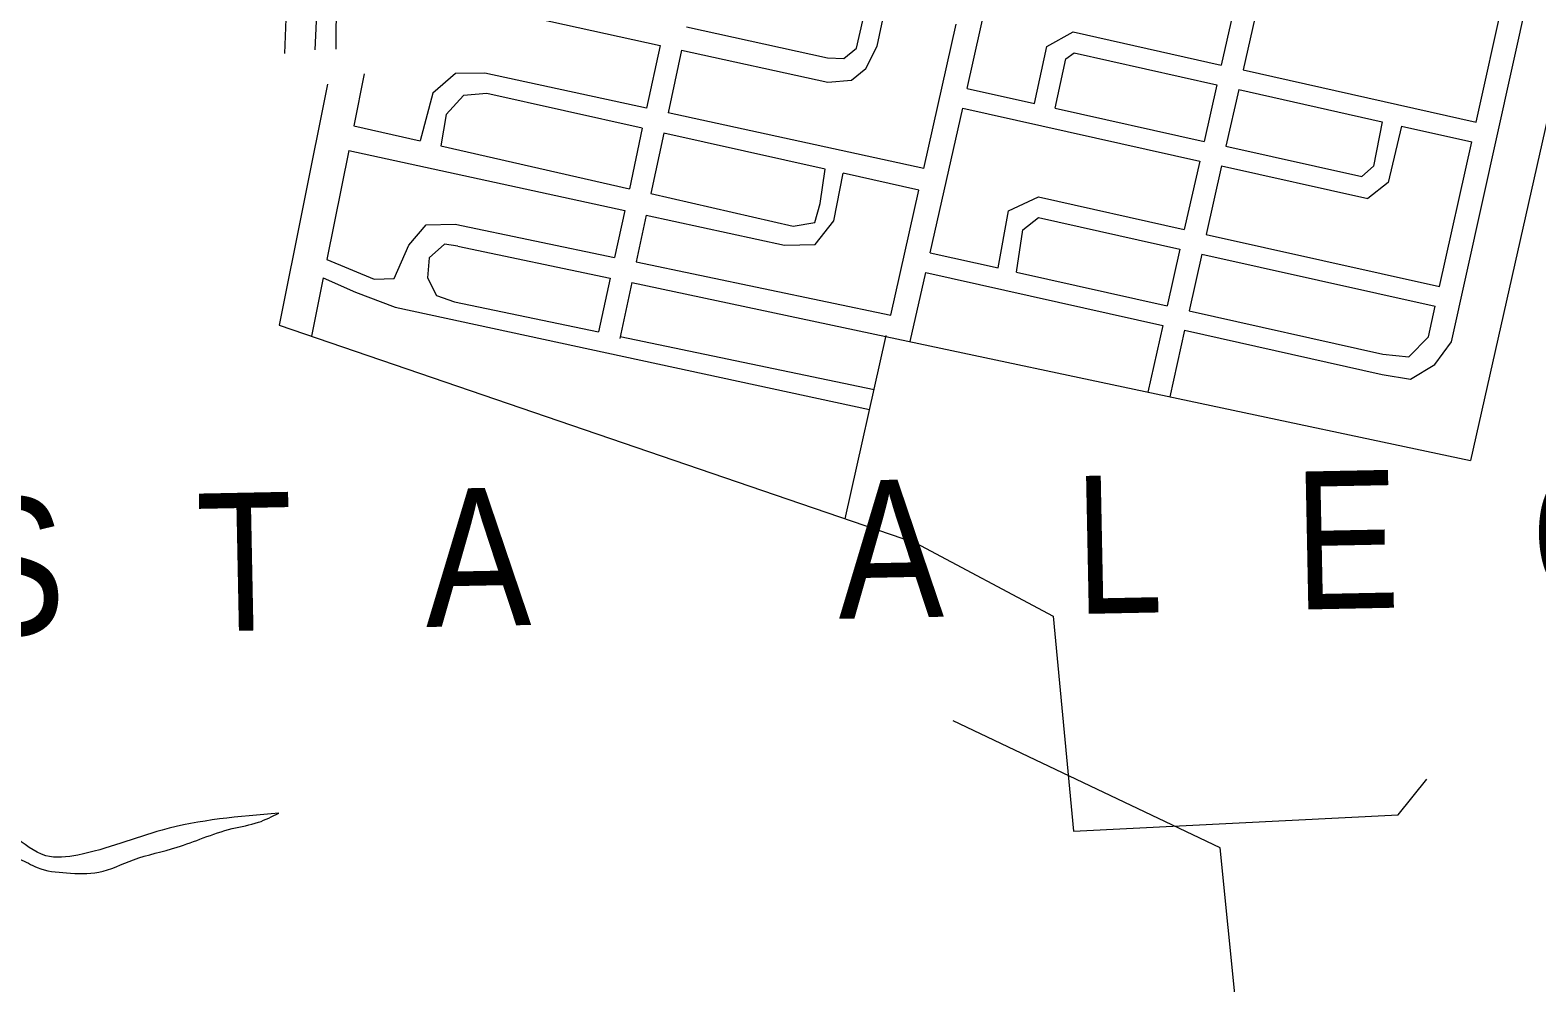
# Model space of a CAD drawing. Header units: metres. Extents: x -460 to 31334, y -1777 to 24987.
# Drawn here: x 75.641 to 76.242, y -755.501 to -755.121 of the extents above; entities that cross this region are included whole.
import ezdxf
from ezdxf.enums import TextEntityAlignment as Align

# ---------------------------------------------------------------- set-up
doc = ezdxf.new("R2010")
doc.units = ezdxf.units.M
doc.header["$MEASUREMENT"] = 0
doc.linetypes.add('CENTER', pattern=[2, 1.25, -0.25, 0.25, -0.25])
doc.layers.add('VICINITY_MAP', color=7, linetype='Continuous', lineweight=13)
doc.styles.add('LOT_NO', font='ARIALN.TTF', dxfattribs={"width": 1.5})

msp = doc.modelspace()

# ---------------------------------------------------------------- linework, layer by layer
at = {"layer": 'VICINITY_MAP', "color": 250, "linetype": 'Continuous', "lineweight": 0, "ltscale": 0.1}
for p, q in [((76.20771, -755.24553), (76.25002, -755.05537)), ((76.01447, -755.14447), (76.028, -755.08433)), ((76.21759, -755.1579), (76.23098, -755.09773)), ((75.78387, -755.10357), (75.89194, -755.12731)), ((76.12255, -755.10547), (76.11587, -755.13517)), ((76.13129, -755.10742), (76.12461, -755.13712)), ((75.97038, -755.1284), (75.97436, -755.11097)), ((75.97852, -755.12765), (75.98182, -755.11261)), ((75.99717, -755.17638), (76.01013, -755.1188)), ((75.90249, -755.11993), (75.95869, -755.13228)), ((76.04622, -755.12783), (76.05676, -755.12195)), ((76.05676, -755.12195), (76.11587, -755.13517)), ((75.89194, -755.12731), (75.88656, -755.15236)), ((75.90051, -755.12919), (75.89514, -755.15423)), ((75.90051, -755.12919), (75.95888, -755.14202)), ((75.96522, -755.13258), (75.97038, -755.1284)), ((75.97404, -755.13648), (75.97852, -755.12765)), ((76.04137, -755.15049), (76.04622, -755.12783)), ((76.05385, -755.13272), (76.0572, -755.13028)), ((76.0572, -755.13028), (76.11411, -755.143)), ((75.95869, -755.13228), (75.96522, -755.13258)), ((75.9683, -755.14125), (75.97404, -755.13648)), ((76.04956, -755.15232), (76.05385, -755.13272)), ((76.12461, -755.13712), (76.21759, -755.1579)), ((75.77383, -755.13863), (75.76965, -755.15939)), ((75.81034, -755.13858), (75.80118, -755.14633)), ((75.82199, -755.13834), (75.81034, -755.13858)), ((75.88656, -755.15236), (75.82199, -755.13834)), ((75.95888, -755.14202), (75.9683, -755.14125)), ((76.11411, -755.143), (76.10903, -755.16561)), ((75.80118, -755.14633), (75.79625, -755.16545)), ((75.81343, -755.14725), (75.80659, -755.15495)), ((75.82274, -755.14648), (75.81343, -755.14725)), ((75.88484, -755.16037), (75.82274, -755.14648)), ((76.01447, -755.14447), (76.04137, -755.15049)), ((76.12285, -755.14496), (76.11777, -755.16756)), ((76.12285, -755.14496), (76.18012, -755.15776)), ((75.80659, -755.15495), (75.80447, -755.16733)), ((75.99717, -755.17638), (75.89514, -755.15423)), ((75.99972, -755.21005), (76.01271, -755.15231)), ((76.01271, -755.15231), (76.10727, -755.17345)), ((76.04956, -755.15232), (76.10903, -755.16561)), ((75.76965, -755.15939), (75.79625, -755.16545)), ((75.88484, -755.16037), (75.87967, -755.18447)), ((76.18012, -755.15776), (76.17667, -755.1755)), ((76.18784, -755.15948), (76.18252, -755.18204)), ((76.18784, -755.15948), (76.21584, -755.16574)), ((75.80447, -755.16733), (75.87967, -755.18447)), ((75.89341, -755.16229), (75.88823, -755.18642)), ((75.95781, -755.1767), (75.89341, -755.16229)), ((76.11777, -755.16756), (76.17198, -755.17968)), ((76.20299, -755.22351), (76.21584, -755.16574)), ((75.76768, -755.1692), (75.75892, -755.2127)), ((75.76768, -755.1692), (75.87782, -755.19313)), ((76.10727, -755.17345), (76.10113, -755.20074)), ((75.95588, -755.19041), (75.95781, -755.1767)), ((75.96126, -755.19729), (75.96499, -755.1783)), ((75.99522, -755.18506), (75.96499, -755.1783)), ((76.11601, -755.1754), (76.10987, -755.20269)), ((76.11601, -755.1754), (76.17438, -755.18845)), ((76.17667, -755.1755), (76.17198, -755.17968)), ((75.98402, -755.23486), (75.99522, -755.18506)), ((76.18252, -755.18204), (76.17438, -755.18845)), ((75.88823, -755.18642), (75.94499, -755.19936)), ((75.9537, -755.19802), (75.95588, -755.19041)), ((76.03098, -755.19329), (76.04297, -755.18774)), ((76.04297, -755.18774), (76.10113, -755.20074)), ((75.87782, -755.19313), (75.87379, -755.21188)), ((75.88639, -755.19499), (75.88239, -755.21367)), ((75.88639, -755.19499), (75.94165, -755.20699)), ((75.94499, -755.19936), (75.9537, -755.19802)), ((75.95388, -755.20675), (75.96126, -755.19729)), ((76.0268, -755.2161), (76.03098, -755.19329)), ((76.0367, -755.20088), (76.04294, -755.19596)), ((76.04294, -755.19596), (76.09937, -755.20858)), ((75.7917, -755.20694), (75.79862, -755.19883)), ((75.79862, -755.19883), (75.81014, -755.1986)), ((75.81014, -755.1986), (75.87379, -755.21188)), ((76.03423, -755.21776), (76.0367, -755.20088)), ((76.10987, -755.20269), (76.20299, -755.22351)), ((75.78576, -755.22034), (75.7917, -755.20694)), ((75.80587, -755.20666), (75.79978, -755.21209)), ((75.8112, -755.20744), (75.80587, -755.20666)), ((75.8112, -755.20744), (75.87203, -755.22012)), ((75.94165, -755.20699), (75.95388, -755.20675)), ((75.99972, -755.21005), (76.0268, -755.2161)), ((76.09937, -755.20858), (76.09428, -755.23118)), ((75.75892, -755.2127), (75.77779, -755.2205)), ((75.79978, -755.21209), (75.79905, -755.22008)), ((75.88239, -755.21367), (75.98402, -755.23486)), ((76.10811, -755.21053), (76.10302, -755.23314)), ((76.10811, -755.21053), (76.20124, -755.23135)), ((75.75745, -755.22003), (75.75277, -755.24329)), ((75.75745, -755.22003), (75.77032, -755.22577)), ((75.77779, -755.2205), (75.78576, -755.22034)), ((75.79905, -755.22008), (75.80273, -755.22709)), ((75.87203, -755.22012), (75.86742, -755.2416)), ((75.88062, -755.22191), (75.87583, -755.24424)), ((75.88062, -755.22191), (75.98209, -755.24343)), ((75.99175, -755.24548), (75.99796, -755.21788)), ((75.99796, -755.21788), (76.09252, -755.23902)), ((76.03423, -755.21776), (76.09428, -755.23118)), ((75.77032, -755.22577), (75.78615, -755.23174)), ((75.80273, -755.22709), (75.80987, -755.2296)), ((75.78615, -755.23174), (75.97554, -755.27256)), ((75.80987, -755.2296), (75.86742, -755.2416)), ((76.10302, -755.23314), (76.1804, -755.25043)), ((76.19854, -755.24352), (76.20124, -755.23135)), ((76.09252, -755.23902), (76.08654, -755.26559)), ((75.87601, -755.2434), (75.97734, -755.26453)), ((76.10126, -755.24097), (76.09531, -755.26745)), ((76.10126, -755.24097), (76.18009, -755.25859)), ((76.19075, -755.25159), (76.19854, -755.24352)), ((76.2011, -755.25466), (76.20771, -755.24553)), ((76.1804, -755.25043), (76.19075, -755.25159)), ((76.19139, -755.26046), (76.2011, -755.25466)), ((76.18009, -755.25859), (76.19139, -755.26046))]:
    msp.add_line(p, q, dxfattribs=at)
at = {"layer": 'VICINITY_MAP', "color": 250, "linetype": 'CENTER', "lineweight": 0, "ltscale": 5}
for p, q in [((76.2679, -755.05928), (76.21539, -755.29292)), ((75.75924, -755.14281), (75.73991, -755.23889)), ((75.73991, -755.23889), (75.9938, -755.32574)), ((75.96573, -755.31614), (75.98217, -755.24309)), ((75.98209, -755.24343), (76.21539, -755.29292)), ((75.9938, -755.32574), (76.04882, -755.35504)), ((76.04882, -755.35504), (76.05693, -755.44074)), ((76.1865, -755.43426), (76.1979, -755.42002)), ((76.05693, -755.44074), (76.1865, -755.43426))]:
    msp.add_line(p, q, dxfattribs=at)
at = {"layer": 'VICINITY_MAP', "color": 250, "lineweight": 0}
for p, q in [((75.76287, -755.08806), (75.76252, -755.12878)), ((75.74274, -755.11331), (75.74203, -755.13052)), ((75.7549, -755.11194), (75.75419, -755.12915))]:
    msp.add_line(p, q, dxfattribs=at)
msp.add_lwpolyline([(76.89071, -755.12168), (76.57199, -755.65487), (76.28078, -755.51376), (76.26228, -755.53108), (76.12488, -755.54135), (76.11547, -755.44736), (76.0089, -755.39675)], dxfattribs=at)
msp.add_open_spline([(75.73973, -755.43352), (75.72393, -755.43484), (75.69634, -755.43714), (75.66757, -755.44967), (75.64543, -755.45224), (75.63421, -755.44218), (75.62039, -755.43469), (75.60647, -755.43322), (75.59401, -755.43092), (75.58739, -755.43743), (75.5819, -755.44185), (75.57661, -755.44684), (75.57403, -755.45184), (75.56715, -755.45664), (75.55898, -755.45418), (75.54699, -755.4554), (75.53722, -755.44954), (75.52428, -755.44605), (75.51613, -755.4412), (75.50804, -755.43816), (75.50164, -755.43101), (75.48843, -755.4312), (75.47987, -755.42241), (75.46815, -755.42082), (75.4589, -755.42201), (75.4473, -755.42127), (75.43879, -755.42552), (75.42685, -755.42846), (75.41722, -755.43332), (75.39684, -755.44029), (75.37637, -755.44627), (75.35426, -755.45093), (75.34369, -755.45505), (75.33485, -755.45811), (75.32551, -755.46156), (75.31496, -755.45945), (75.30878, -755.46589), (75.30215, -755.46971), (75.29267, -755.47383), (75.28693, -755.47934), (75.28389, -755.48269)], degree=3, knots=[0, 0, 0, 0, 0.00683342, 0.01193281, 0.01379751, 0.01600731, 0.01813102, 0.02055808, 0.02225326, 0.02310064, 0.02442423, 0.02538284, 0.02623005, 0.02684112, 0.02887533, 0.02955341, 0.03207327, 0.03352151, 0.03541651, 0.03617452, 0.03725967, 0.03940377, 0.0413803, 0.04224466, 0.04444839, 0.0454655, 0.04723522, 0.04846926, 0.05083016, 0.05190221, 0.05786406, 0.06012564, 0.06173371, 0.06280576, 0.06420359, 0.06607596, 0.06692334, 0.06791161, 0.06942761, 0.07137708, 0.07137708, 0.07137708, 0.07137708], dxfattribs=at)
msp.add_spline([(75.29649, -755.48664), (75.3195, -755.47103), (75.33228, -755.46844), (75.3462, -755.46467), (75.35198, -755.46222), (75.35895, -755.46092), (75.37058, -755.45952), (75.37746, -755.45356), (75.38093, -755.45232), (75.38674, -755.45104), (75.40068, -755.44843), (75.40882, -755.44711), (75.41574, -755.44347), (75.42269, -755.441), (75.42845, -755.43739), (75.43544, -755.43725), (75.44355, -755.43476), (75.44934, -755.43232), (75.45743, -755.42866), (75.46325, -755.42854), (75.47263, -755.43069), (75.48321, -755.43514), (75.49025, -755.43733), (75.49731, -755.44068), (75.5079, -755.44513), (75.5138, -755.44851), (75.52203, -755.45184), (75.5279, -755.45406), (75.53846, -755.45734), (75.54317, -755.45958), (75.55138, -755.46174), (75.55958, -755.46391), (75.56774, -755.46375), (75.57704, -755.4624), (75.58504, -755.45408), (75.58959, -755.44816), (75.59654, -755.4457), (75.60469, -755.44553), (75.6105, -755.44425), (75.6164, -755.44763), (75.63631, -755.45189), (75.64337, -755.45525), (75.65507, -755.45735), (75.6679, -755.45709), (75.68179, -755.45215), (75.69918, -755.44714), (75.7096, -755.44344), (75.72119, -755.43971), (75.73164, -755.43718), (75.73973, -755.43352)], degree=3, dxfattribs=at)

# ---------------------------------------------------------------- texts
at = {"layer": 'VICINITY_MAP', "color": 250, "lineweight": 0, "style": 'LOT_NO'}
msp.add_text('V   I   S   T   A       A   L   E   G   R   E', height=0.0550216, rotation=1.14207, dxfattribs=at).set_placement((75.96532, -755.3725), align=Align.BOTTOM_CENTER)

doc.saveas('drawing.dxf')
